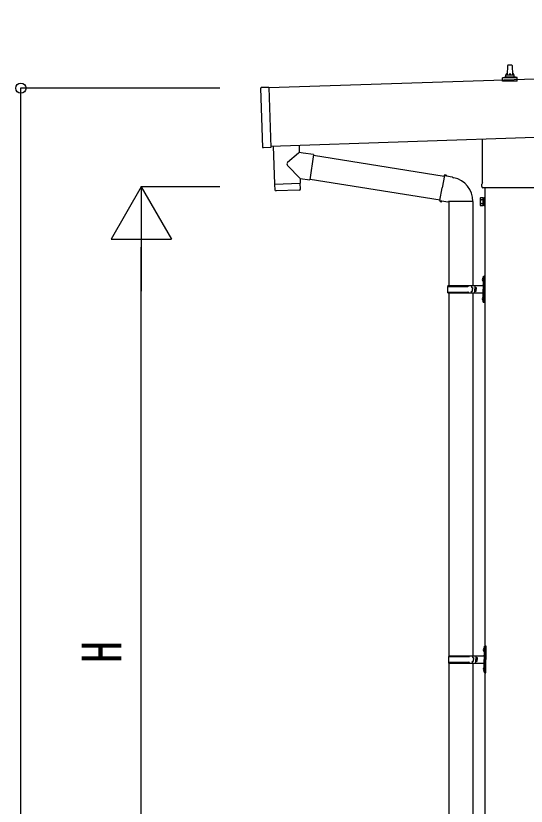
# Model space of a CAD drawing. Units: millimetres, scale not verified. Extents: x -12615 to 12615, y -8910 to 8910.
# Drawn here: x -5122 to -3850, y -2146 to -177 of the extents above; entities that cross this region are included whole.
import ezdxf
from ezdxf.enums import TextEntityAlignment as Align

# ---------------------------------------------------------------- set-up
doc = ezdxf.new("R2010")
doc.units = ezdxf.units.MM
doc.header["$LTSCALE"] = 40
for name, color, linetype in [('0-5_YKK_13', 4, 'Continuous'), ('0-6_YKK_A1', 4, 'Continuous'), ('0-7_YKK_D', 6, 'Continuous')]:
    doc.layers.add(name, color=color, linetype=linetype)
doc.styles.add('ＭＳ ゴシック', font='')
doc.styles.get('ＭＳ ゴシック').set_extended_font_data('MS Gothic')

msp = doc.modelspace()

# ---------------------------------------------------------------- linework, layer by layer
at = {"layer": '0-5_YKK_13'}
for p, q in [((-3896.87, -323.74), (-3896.15, -300.21)), ((-3895.15, -299.24), (-3886.6, -299.24)), ((-3885.6, -300.21), (-3884.87, -323.74)), ((-3909.12, -339.24), (-3909.12, -331.53)), ((-3908.74, -330.74), (-3873, -330.74)), ((-3908.36, -330.55), (-3901.64, -328.92)), ((-3901.25, -328.74), (-3880.49, -328.74)), ((-3900.87, -327.95), (-3900.87, -323.74)), ((-3899.87, -323.74), (-3881.87, -323.74)), ((-3880.87, -327.95), (-3880.87, -323.74)), ((-3873.39, -330.55), (-3880.11, -328.92)), ((-3872.62, -339.24), (-3872.62, -331.53)), ((-3872.62, -339.24), (-3909.12, -339.24)), ((-4507.08, -504.7), (-4512.01, -356.78)), ((-4492.05, -355.12), (-4511.04, -355.75)), ((-3959.17, -593.23), (-3959.17, -483.72)), ((-4416.59, -499.1), (-4415.98, -517.29)), ((-4380.38, -522.35), (-4389.34, -585.41)), ((-4380.64, -524.17), (-4054.74, -576.06)), ((-4413.83, -581.93), (-4445.32, -549.42)), ((-4413.83, -581.93), (-4389.34, -585.41)), ((-4413.83, -581.93), (-4413.43, -593.94)), ((-4389.09, -583.58), (-4065.16, -635.16)), ((-4054.42, -574.24), (-4059.95, -605.61)), ((-4054.42, -574.24), (-4053.28, -572.26)), ((-4053.28, -572.26), (-4049.71, -572.89)), ((-4049.71, -572.89), (-4049.3, -575.24)), ((-4034.79, -578.06), (-4033.1, -579.69)), ((-4033.1, -579.69), (-4030.98, -580.14)), ((-4477.36, -597.07), (-4476.69, -610.11)), ((-4472.89, -595.92), (-4472.84, -596.92)), ((-4417.92, -594.09), (-4417.91, -595.09)), ((-4065.48, -636.98), (-4059.95, -605.61)), ((-3960.87, -602), (-3960.87, -596.5)), ((-3822.93, -605.5), (-3958.81, -605.5)), ((-4416.08, -611.04), (-4473.6, -612.96)), ((-3964.87, -631.5), (-3964.11, -630.19)), ((-4065.48, -636.98), (-4065.08, -639.23)), ((-4065.48, -636.98), (-4060.33, -637.79)), ((-4065.08, -639.23), (-4061.52, -639.86)), ((-4061.52, -639.86), (-4060.33, -637.79)), ((-4060.33, -637.79), (-4045.73, -640.11)), ((-4045.73, -640.11), (-4043.52, -639.12)), ((-3983.22, -639.52), (-4044.41, -639.52)), ((-4043.37, -639.52), (-4043.37, -849)), ((-3983.37, -639.52), (-3983.37, -849)), ((-3964.87, -631.5), (-3964.87, -648.5)), ((-3964.87, -648.5), (-3964.11, -649.81)), ((-3957.87, -635.09), (-3964.11, -635.09)), ((-3957.87, -644.91), (-3964.11, -644.91)), ((-3957.87, -649.81), (-3964.11, -649.81)), ((-3955.37, -649.2), (-3957.87, -649.2)), ((-3957.37, -826), (-3954.37, -824.5)), ((-3957.37, -826), (-3957.37, -858)), ((-3954.37, -824.5), (-3954.37, -858)), ((-3954.37, -824.5), (-3953.37, -824.5)), ((-3953.37, -824.5), (-3953.37, -858)), ((-3959.67, -831.85), (-3957.63, -832.85)), ((-3958.4, -829.85), (-3957.77, -829.85)), ((-3958.4, -829.85), (-3958.4, -838.15)), ((-3958.4, -838.15), (-3957.77, -838.15)), ((-3957.77, -829.85), (-3957.77, -838.15)), ((-3957.77, -829.85), (-3957.37, -830.25)), ((-3957.77, -838.15), (-3957.37, -837.75)), ((-3957.63, -832.85), (-3957.02, -834)), ((-3957.37, -830.25), (-3957.37, -837.75)), ((-4046.37, -851), (-3996.04, -851)), ((-4046.37, -865), (-3996.04, -865)), ((-4045.37, -849), (-3959.37, -849)), ((-4045.37, -849), (-4045.37, -851)), ((-4045.37, -867), (-4045.37, -865)), ((-3986.37, -849), (-3986.37, -853.5)), ((-3986.37, -853.5), (-3984.37, -853.5)), ((-3986.37, -867), (-3986.37, -862.5)), ((-3986.37, -862.5), (-3984.37, -862.5)), ((-3984.37, -853.5), (-3984.37, -858)), ((-3984.37, -862.5), (-3984.37, -858)), ((-3978.37, -849), (-3978.37, -858)), ((-3978.37, -853.5), (-3975.37, -853.5)), ((-3978.37, -867), (-3978.37, -858)), ((-3978.37, -862.5), (-3975.37, -862.5)), ((-3975.37, -853.5), (-3975.37, -858)), ((-3975.37, -862.5), (-3975.37, -858)), ((-3957.37, -890), (-3957.37, -858)), ((-3954.37, -891.5), (-3954.37, -858)), ((-3953.37, -891.5), (-3953.37, -858)), ((-4045.37, -867), (-3959.37, -867)), ((-4043.37, -867), (-4043.37, -1771.5)), ((-3983.37, -867), (-3983.37, -1771.5)), ((-3959.67, -879.85), (-3957.63, -880.85)), ((-3958.4, -877.85), (-3957.77, -877.85)), ((-3958.4, -877.85), (-3958.4, -886.15)), ((-3958.4, -886.15), (-3957.77, -886.15)), ((-3957.77, -877.85), (-3957.77, -886.15)), ((-3957.77, -877.85), (-3957.37, -878.25)), ((-3957.77, -886.15), (-3957.37, -885.75)), ((-3957.63, -880.85), (-3957.02, -882)), ((-3957.37, -878.25), (-3957.37, -885.75)), ((-3957.37, -890), (-3954.37, -891.5)), ((-3954.37, -891.5), (-3953.37, -891.5)), ((-3955.9, -1752.35), (-3955.27, -1752.35)), ((-3955.9, -1752.35), (-3955.9, -1760.65)), ((-3955.27, -1752.35), (-3955.27, -1760.65)), ((-3955.27, -1752.35), (-3954.87, -1752.75)), ((-3954.87, -1748.5), (-3951.87, -1747)), ((-3954.87, -1748.5), (-3954.87, -1780.5)), ((-3954.87, -1752.75), (-3954.87, -1760.25)), ((-3951.87, -1747), (-3951.87, -1780.5)), ((-3951.87, -1747), (-3950.87, -1747)), ((-3950.87, -1747), (-3950.87, -1780.5)), ((-4042.87, -1771.5), (-3956.87, -1771.5)), ((-4042.87, -1771.5), (-4042.87, -1773.5)), ((-3983.87, -1771.5), (-3983.87, -1776)), ((-3975.87, -1771.5), (-3975.87, -1780.5)), ((-3957.17, -1754.35), (-3955.13, -1755.35)), ((-3955.9, -1760.65), (-3955.27, -1760.65)), ((-3955.27, -1760.65), (-3954.87, -1760.25)), ((-3955.13, -1755.35), (-3954.52, -1756.5)), ((-4043.87, -1773.5), (-3993.54, -1773.5)), ((-4043.87, -1787.5), (-3993.54, -1787.5)), ((-4043.37, -1789.49), (-4043.37, -2694)), ((-4042.87, -1789.5), (-4042.87, -1787.5)), ((-4042.87, -1789.5), (-3956.87, -1789.5)), ((-3983.87, -1776), (-3981.87, -1776)), ((-3983.87, -1789.5), (-3983.87, -1785)), ((-3983.87, -1785), (-3981.87, -1785)), ((-3983.37, -1789.49), (-3983.37, -2694)), ((-3981.87, -1776), (-3981.87, -1780.5)), ((-3981.87, -1785), (-3981.87, -1780.5)), ((-3975.87, -1776), (-3972.87, -1776)), ((-3975.87, -1789.5), (-3975.87, -1780.5)), ((-3975.87, -1785), (-3972.87, -1785)), ((-3972.87, -1776), (-3972.87, -1780.5)), ((-3972.87, -1785), (-3972.87, -1780.5)), ((-3954.87, -1812.5), (-3954.87, -1780.5)), ((-3951.87, -1814), (-3951.87, -1780.5)), ((-3950.87, -1814), (-3950.87, -1780.5)), ((-3957.17, -1802.35), (-3955.13, -1803.35)), ((-3955.9, -1800.35), (-3955.27, -1800.35)), ((-3955.9, -1800.35), (-3955.9, -1808.65)), ((-3955.9, -1808.65), (-3955.27, -1808.65)), ((-3955.27, -1800.35), (-3955.27, -1808.65)), ((-3955.27, -1800.35), (-3954.87, -1800.75)), ((-3955.27, -1808.65), (-3954.87, -1808.25)), ((-3955.13, -1803.35), (-3954.52, -1804.5)), ((-3954.87, -1800.75), (-3954.87, -1808.25)), ((-3954.87, -1812.5), (-3951.87, -1814)), ((-3951.87, -1814), (-3950.87, -1814))]:
    msp.add_line(p, q, dxfattribs=at)
for points in [[(-4492.05, -355.12), (-4487.06, -505.04), (-4506.04, -505.67)], [(-4480.55, -501.23), (-4477.39, -596.07), (-4413.43, -593.94)], [(-4415.98, -517.29), (-4418.07, -519.05), (-4445.29, -542.09)], [(-4380.38, -522.35), (-4406.29, -518.66), (-4415.98, -517.29)], [(-4054.42, -574.24), (-4049.3, -575.24), (-4034.79, -578.06)], [(-4413.18, -607.99), (-4413.39, -594.94), (-4477.36, -597.07)], [(-3957.87, -649.81), (-3957.87, -630.19), (-3964.11, -630.19)], [(-3957.87, -649.2), (-3957.87, -630.8), (-3955.37, -630.8)], [(-3959.67, -836.15), (-3957.63, -835.15), (-3957.02, -834)], [(-3959.67, -884.15), (-3957.63, -883.15), (-3957.02, -882)], [(-3957.17, -1758.65), (-3955.13, -1757.65), (-3954.52, -1756.5)], [(-3957.17, -1806.65), (-3955.13, -1805.65), (-3954.52, -1804.5)]]:
    msp.add_lwpolyline(points, dxfattribs=at)
msp.add_lwpolyline([(-3955.37, -650.5), (-3955.37, -629.5), (-3953.37, -629.5), (-3953.37, -650.5)], close=True, dxfattribs=at)
for centre, radius, start, end in [((-3895.15, -300.24), 1, 90, 178.60509), ((-3886.6, -300.24), 1, 1.39491, 90), ((-3908.12, -331.53), 1, 103.62699, 180), ((-3901.87, -327.95), 1, 283.62699, 0), ((-3896.79, -324.37), 4.13, 90, 171.17633), ((-3899.87, -324.74), 1, 90, 180), ((-3887.54, -323.74), 4.83, 133.60282, 180), ((-3894.2, -323.74), 4.83, 0, 46.39718), ((-3884.96, -324.37), 4.13, 8.82367, 90), ((-3881.87, -324.74), 1, 0, 90), ((-3879.87, -327.95), 1, 180, 256.37301), ((-3873.62, -331.53), 1, 0, 76.37301), ((-4511.01, -356.75), 1, 91.90915, 181.90915), ((-4506.08, -504.67), 1, 181.90915, 271.90915), ((-4441.9, -545.77), 5, 132.56466, 226.88314), ((-4043.52, -639.12), 60.3, 359.62495, 78), ((-4473.7, -609.96), 3, 182.90915, 271.95747), ((-4416.18, -608.04), 3, 271.90915, 0.90915), ((-3956.87, -596.5), 4, 125.09963, 180), ((-3956.87, -602), 4, 180, 194.47751), ((-3956.87, -602), 4, 194.47751, 241.04498), ((-3960.53, -632.64), 4.34, 145.61575, 214.38425), ((-3960.53, -647.36), 4.34, 145.61575, 214.38425), ((-3948.63, -640), 16.24, 162.41205, 197.58795), ((-3954.07, -834), 6, 136.21765, 223.78235), ((-3997.62, -858), 49.25, 171.82876, 180.00002), ((-3997.62, -858), 49.25, 180.00002, 188.17127), ((-3996.04, -849), 2, 270, 359.99998), ((-3996.04, -867), 2, 0.00005, 90.00004), ((-3959.37, -847), 2, 270, 359.99998), ((-3954.07, -882), 6, 136.21765, 223.78235), ((-3959.37, -869), 2, 0.00005, 90.00004), ((-3951.57, -1756.5), 6, 136.21765, 223.78235), ((-3993.54, -1771.5), 2, 270, 359.99998), ((-3956.87, -1769.5), 2, 270, 359.99998), ((-3995.12, -1780.5), 49.25, 171.82876, 180.00002), ((-3995.12, -1780.5), 49.25, 180.00002, 188.17127), ((-3993.54, -1789.5), 2, 0.00005, 90.00004), ((-3956.87, -1791.5), 2, 0.00005, 90.00004), ((-3951.57, -1804.5), 6, 136.21765, 223.78235)]:
    msp.add_arc(centre, radius, start, end, dxfattribs=at)
at = {"layer": '0-6_YKK_A1'}
for p, q in [((900, -176.69), (-4492.01, -356.4)), ((-4487.18, -501.32), (904.83, -321.58)), ((-3953.37, -605.5), (-3953.37, -3403))]:
    msp.add_line(p, q, dxfattribs=at)
at = {"layer": '0-7_YKK_D'}
for p, q in [((-4613.51, -357.05), (-5110.48, -357.05)), ((-5109.48, -2903), (-5109.48, -357.05)), ((-4809.48, -603), (-4884.48, -732.9)), ((-4613.51, -603), (-4810.48, -603)), ((-4809.48, -603), (-4734.48, -732.9)), ((-4809.48, -603), (-4809.48, -862.81)), ((-4884.48, -732.9), (-4734.48, -732.9)), ((-4809.48, -2753), (-4809.48, -753))]:
    msp.add_line(p, q, dxfattribs=at)
msp.add_circle((-5109.48, -357.05), 12.75, dxfattribs=at)

# ---------------------------------------------------------------- texts
at = {"layer": '0-7_YKK_D', "style": 'ＭＳ ゴシック', "width": 0.8}
msp.add_text('H', height=98.97, rotation=90, dxfattribs=at).set_placement((-4829.48, -1789), align=Align.BOTTOM_LEFT)

doc.saveas('drawing.dxf')
